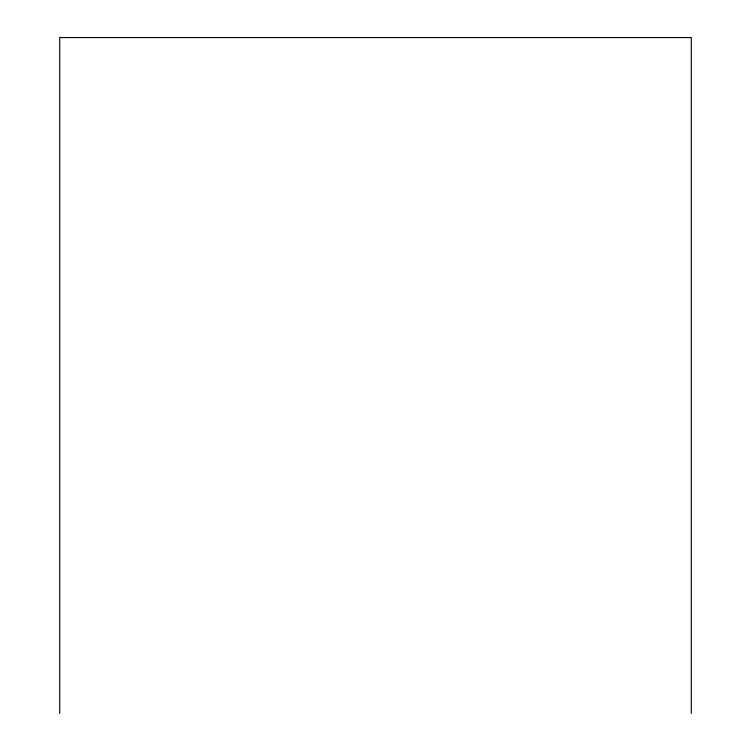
<?xml version="1.0" encoding="UTF-8"?>
<svg xmlns="http://www.w3.org/2000/svg" width="751" height="751" viewBox="0 0 751 751"><rect width="100%" height="100%" fill="white"/><g stroke="black" fill="none" stroke-linecap="round" stroke-linejoin="round"><path stroke-width="1.13" d="M691.295 713.45L691.295 37.55L59.705 37.55L59.705 713.45"/></g></svg>
